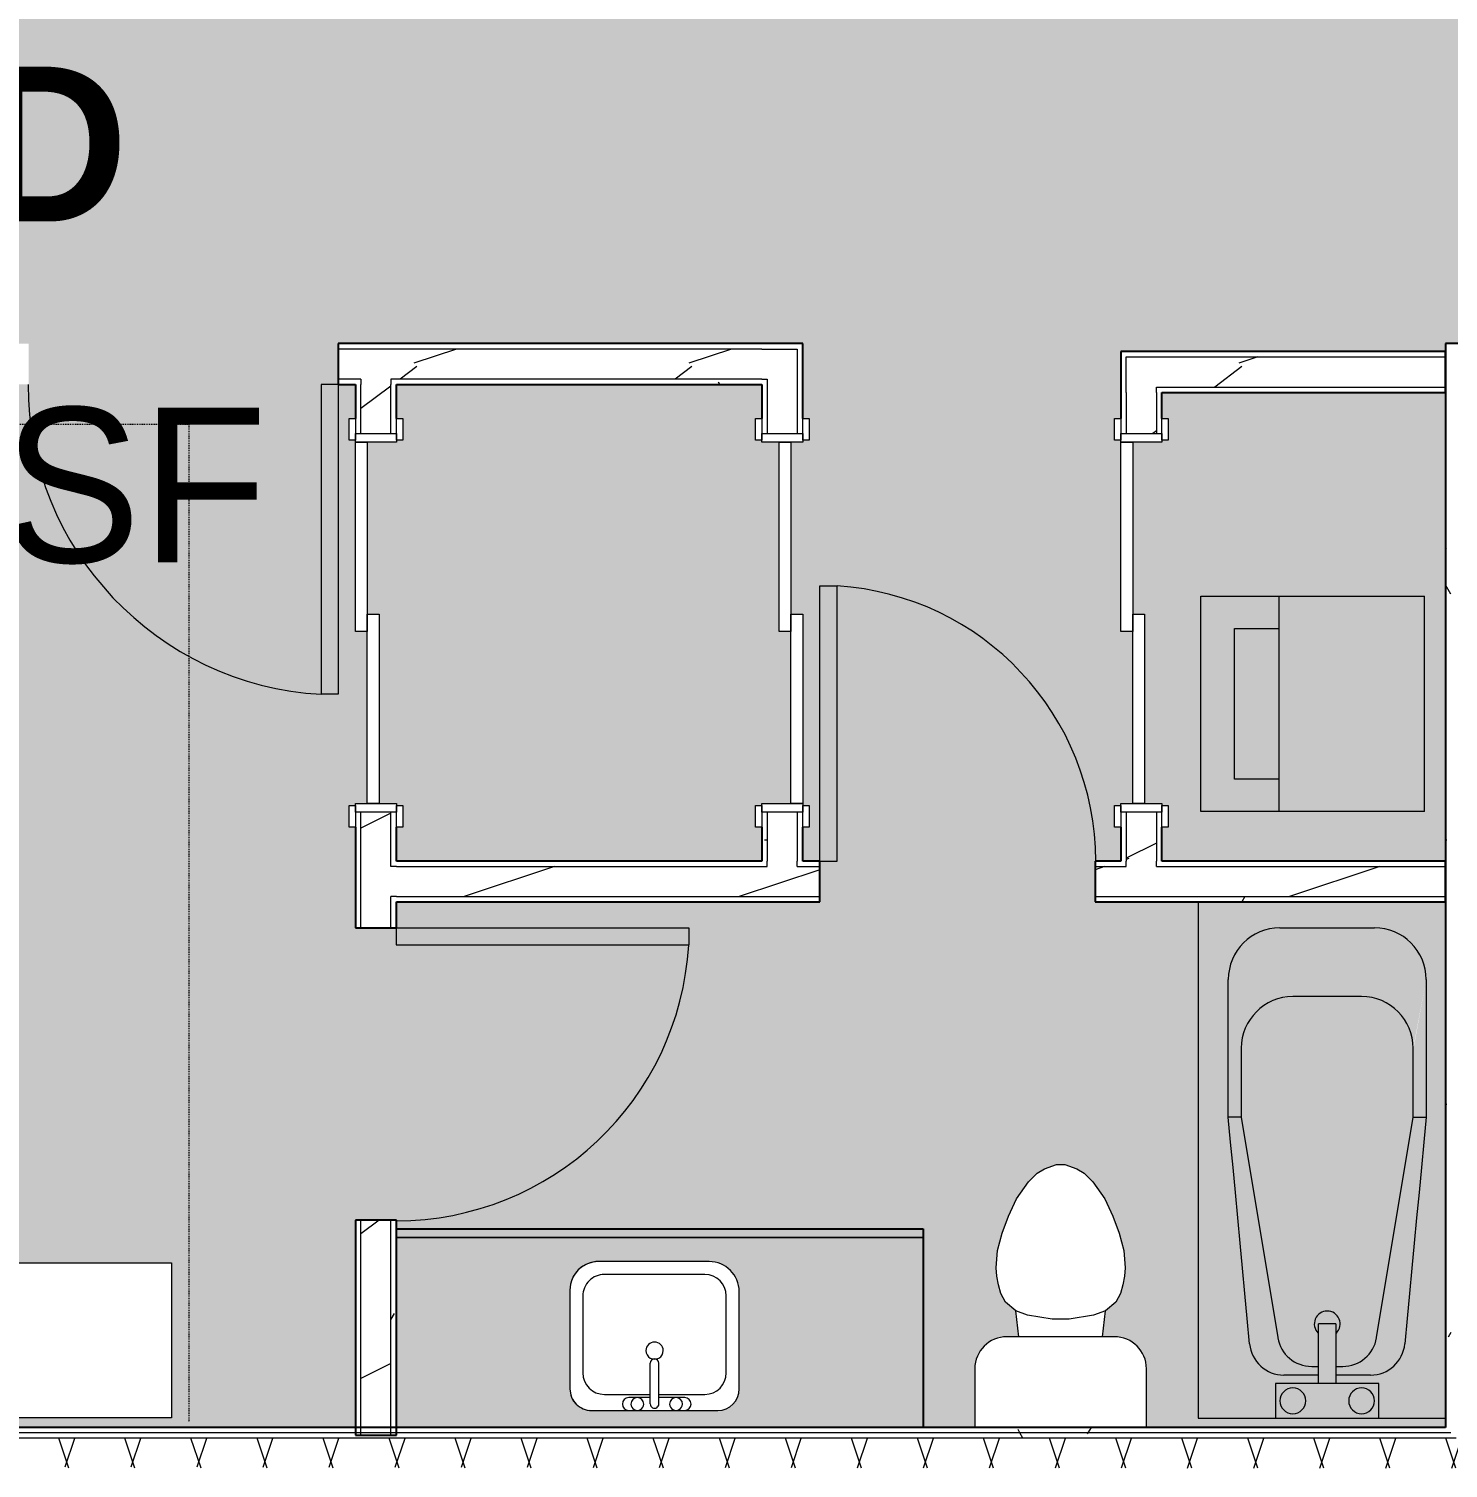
# Model space of a CAD drawing. Header units: inches. Extents: x -4414 to -113, y 9396 to 12816.
# Drawn here: x -3710.5 to -3545.4, y 10970.8 to 11138.2 of the extents above; entities that cross this region are included whole.
import ezdxf

# ---------------------------------------------------------------- set-up
doc = ezdxf.new("R2010")
doc.units = ezdxf.units.IN
doc.header["$MEASUREMENT"] = 0
doc.linetypes.add('Dash 1_16_', pattern=[0.125, 0.0625, -0.0625])
for name, color, linetype, lineweight in [('0-1', 7, 'Continuous', 5), ('0-2', 7, 'Continuous', 9), ('A-AREA-IDEN', 2, 'Continuous', 9), ('A-AREA-PATT-4', 41, 'Continuous', 9), ('A-DOOR-1', 7, 'Continuous', 9), ('A-DOOR-2', 90, 'Continuous', 13), ('A-DOOR-FRAM-1', 90, 'Continuous', 13), ('A-WALL', 113, 'Continuous', 9), ('A-WALL-3', 250, 'Continuous', 25), ('A-WALL-4', 7, 'Continuous', 9), ('A-WALL-PATT-1', 8, 'Continuous', 9), ('A-WALL-PATT-2', 7, 'Continuous', 9), ('A-WALL-PATT-3', 111, 'Continuous', 9), ('I-FURN-1', 7, 'Continuous', 9), ('I-FURN-HDLN-1', 9, 'Dash 1_16_', 9), ('I-WALL-1', 2, 'Continuous', 25), ('P-SANR-FIXT-1', 7, 'Continuous', 9), ('P-SANR-FIXT-2', 8, 'Continuous', 9), ('P-SANR-FIXT-3', 9, 'Continuous', 9), ('Q-CASE-1', 9, 'Continuous', 9), ('Q-CASE-2', 250, 'Continuous', 25), ('Q-CASE-3', 7, 'Continuous', 9)]:
    doc.layers.add(name, color=color, linetype=linetype, lineweight=lineweight)
doc.styles.add('Century Gothic', font='ufonts.com_century-gothic.ttf', dxfattribs={"height": 18})
doc.styles.add('Century Gothic_B', font='GOTHICB.TTF', dxfattribs={"height": 18})
pattern_1 = [(0, (0, 0), (61.44, 15.36), [2.534, -43.546, 2.534, -43.546, -245.76]), (0, (0, 0), (61.44, 15.36), [-92.16, 2.534, -89.626, 2.534, -43.546, -107.52]), (0, (0, 0), (61.44, 15.36), [-230.4, 2.534, -28.186, 2.534, -74.266]), (120, (23.04, 7.68), (-44.02215, 45.5286), [2.534, -43.546, 2.534, -43.546, -245.76]), (120, (23.04, 7.68), (-44.02215, 45.5286), [-92.16, 2.534, -89.626, 2.534, -43.546, -107.52]), (120, (23.04, 7.68), (-44.02215, 45.5286), [-230.4, 2.534, -28.186, 2.534, -74.266]), (240, (30.72, 38.4), (-17.41785, -60.8886), [2.534, -43.546, 2.534, -43.546, -245.76]), (240, (30.72, 38.4), (-17.41785, -60.8886), [-92.16, 2.534, -89.626, 2.534, -43.546, -107.52]), (240, (30.72, 38.4), (-17.41785, -60.8886), [-230.4, 2.534, -28.186, 2.534, -74.266])]
pattern_2 = [(216.87, (12.795, 31.987), (95.9612857, 63.9749714), [15.994, -143.942]), (206.565, (31.987, 22.391), (-31.986981, -31.986924), [35.763, -35.763]), (198.435, (31.987, 6.397), (-63.974746, -31.987128), [20.231, -80.922])]

# ---------------------------------------------------------------- blocks, each defined once
blk = doc.blocks.new('Single-Flush - 32_ x 84_-1372863-FLOOR PLAN - 2ND FLOOR')
at = {"layer": 'A-DOOR-1'}
blk.add_arc((16, -2.37), 32.07, 180, 266.4241, dxfattribs=at)
at = {"layer": 'A-DOOR-2'}
for p, q in [((14, -2.37), (14, -34.38)), ((16, -2.37), (14, -2.37)), ((16, -2.37), (16, -34.38)), ((16, -34.38), (14, -34.38))]:
    blk.add_line(p, q, dxfattribs=at)
blk = doc.blocks.new('Stacked Washer and Dryer - 26_x25_ - Private-1352637-FLOOR PLAN - 2ND FLOOR')
at = {"layer": 'P-SANR-FIXT-3'}
blk.add_hatch(color=256, dxfattribs=at).paths.add_polyline_path([(26, 12.5), (0, 12.5), (0, -12.5), (26, -12.5), (26, 9.09)], flags=0)
at = {"layer": 'P-SANR-FIXT-1'}
for p, q in [((0, 12.5), (26, 12.5)), ((0, 12.5), (0, -12.5)), ((16.91, 12.5), (16.91, -12.5)), ((26, 12.5), (26, -12.5)), ((16.91, 8.75), (22.09, 8.75)), ((22.09, 8.75), (22.09, -8.75)), ((22.09, -8.75), (16.91, -8.75)), ((26, -12.5), (0, -12.5))]:
    blk.add_line(p, q, dxfattribs=at)
blk = doc.blocks.new('Single-Flush - 36_ x 84_-1372824-FLOOR PLAN - 2ND FLOOR')
at = {"layer": 'A-DOOR-1'}
blk.add_arc((18, -2.37), 36.07, 180, 266.8211, dxfattribs=at)
at = {"layer": 'A-DOOR-2'}
for p, q in [((16, -2.37), (16, -38.39)), ((18, -2.37), (16, -2.37)), ((18, -2.37), (18, -38.39)), ((18, -38.39), (16, -38.39))]:
    blk.add_line(p, q, dxfattribs=at)
blk = doc.blocks.new('Single-Flush - 34_ x 84_-1372834-FLOOR PLAN - 2ND FLOOR')
at = {"layer": 'A-DOOR-1'}
blk.add_arc((17, -2.37), 34.07, 180, 266.6343, dxfattribs=at)
at = {"layer": 'A-DOOR-2'}
for p, q in [((15, -2.37), (15, -36.38)), ((17, -2.37), (15, -2.37)), ((17, -2.37), (17, -36.38)), ((17, -36.38), (15, -36.38))]:
    blk.add_line(p, q, dxfattribs=at)
blk = doc.blocks.new('FOLDING_SLIDING CLOSET - 42_ x 80_-1372875-FLOOR PLAN - 2ND FLOOR')
at = {"layer": 'A-DOOR-1'}
for p, q in [((-23.75, 3.25), (-21.25, 3.25)), ((-23.75, 2.5), (-23.75, 3.25)), ((-21.25, 2.5), (-23.75, 2.5)), ((-21.25, 3.25), (-21.25, 2.5)), ((21.25, 3.25), (23.75, 3.25)), ((21.25, 2.5), (21.25, 3.25)), ((23.75, 2.5), (21.25, 2.5)), ((23.75, 3.25), (23.75, 2.5)), ((-23.75, -2.25), (-21.25, -2.25)), ((-23.75, -3), (-23.75, -2.25)), ((-21.25, -3), (-23.75, -3)), ((-21.25, -2.25), (-21.25, -3)), ((21.25, -2.25), (23.75, -2.25)), ((21.25, -3), (21.25, -2.25)), ((23.75, -3), (21.25, -3)), ((23.75, -2.25), (23.75, -3))]:
    blk.add_line(p, q, dxfattribs=at)
at = {"layer": 'A-DOOR-2'}
for p, q in [((-1, 0.5), (21, 0.5)), ((-1, -0.88), (-1, 0.5)), ((21, 0.5), (21, -0.88)), ((-21, -0.88), (1, -0.88)), ((-21, -2.25), (-21, -0.88)), ((21, -0.88), (-1, -0.88)), ((1, -0.88), (1, -2.25)), ((1, -2.25), (-21, -2.25))]:
    blk.add_line(p, q, dxfattribs=at)
at = {"layer": 'A-DOOR-FRAM-1'}
for p, q in [((-22, 2.5), (-21, 2.5)), ((-22, -2.25), (-22, 2.5)), ((-21, 2.5), (-21, -2.25)), ((21, 2.5), (22, 2.5)), ((21, -2.25), (21, 2.5)), ((22, 2.5), (22, -2.25)), ((-21, -2.25), (-22, -2.25)), ((22, -2.25), (21, -2.25))]:
    blk.add_line(p, q, dxfattribs=at)
blk = doc.blocks.new('M_Sink Vanity-Square - 500 x 440mm-1352614-FLOOR PLAN - 2ND FLOOR')
at = {"layer": 'P-SANR-FIXT-1'}
for p, q in [((7.96, 7.09), (-6.72, 7.09)), ((7.96, 7.09), (-6.72, 7.09)), ((3.62, 7.09), (-2.88, 7.09)), ((0.12, 5.22), (-5.22, 5.22)), ((-2.88, 5.59), (0.12, 5.59)), ((0.12, 6.33), (0.12, 1.59)), ((1.12, 6.33), (1.12, 1.59)), ((1.12, 5.59), (3.62, 5.59)), ((6.46, 5.22), (1.12, 5.22)), ((-9.22, 4.59), (-9.22, -6.73)), ((-9.22, 4.59), (-9.22, -6.73)), ((10.46, -6.91), (10.46, 4.59)), ((10.46, -6.91), (10.46, 4.59)), ((-7.72, 2.72), (-7.72, -6.23)), ((8.96, -6.23), (8.96, 2.72)), ((-5.22, -8.73), (6.46, -8.73)), ((-5.72, -10.23), (7.14, -10.23)), ((-5.72, -10.23), (7.14, -10.23))]:
    blk.add_line(p, q, dxfattribs=at)
for centre, radius, start, end in [((-6.72, 4.59), 2.5, 90, 180), ((-6.72, 4.59), 2.5, 90, 180), ((-2.88, 6.34), 0.75, 90, 270), ((-1.88, 6.34), 0.75, 360, 180), ((0.62, 6.33), 0.5, 360, 180), ((2.62, 6.34), 0.75, 360, 180), ((3.62, 6.34), 0.75, 270, 90), ((7.96, 4.59), 2.5, 0, 90), ((7.96, 4.59), 2.5, 360, 90), ((-5.22, 2.72), 2.5, 90, 180), ((-1.88, 6.34), 0.75, 180, 0), ((2.62, 6.34), 0.75, 180, 360), ((6.46, 2.72), 2.5, 0, 90), ((0.62, 0.13), 1, 360, 180), ((0.62, 0.13), 1, 180, 0), ((0.62, 1.59), 0.5, 180, 0), ((-5.22, -6.23), 2.5, 180, 270), ((6.46, -6.23), 2.5, 270, 0), ((-5.72, -6.73), 3.5, 180, 270), ((-5.72, -6.73), 3.5, 180, 270), ((7.14, -6.91), 3.32, 270, 360), ((7.14, -6.91), 3.32, 270, 0)]:
    blk.add_arc(centre, radius, start, end, dxfattribs=at)
blk = doc.blocks.new('Toilet-Domestic-3D - Toilet-Domestic-3D-V98-FLOOR PLAN - 2ND FLOOR')
at = {"layer": 'P-SANR-FIXT-1'}
for p, q in [((-1.87, 11.5), (-0.5, 12)), ((-0.5, 12), (0.5, 12)), ((0.5, 12), (1.87, 11.5)), ((-3.74, 10), (-2.74, 11)), ((-2.74, 11), (-1.87, 11.5)), ((1.87, 11.5), (2.74, 11)), ((2.74, 11), (3.74, 10)), ((-5.13, 8), (-3.74, 10)), ((3.74, 10), (5.13, 8)), ((-6.06, 6), (-5.13, 8)), ((5.13, 8), (6.06, 6)), ((-6.79, 4), (-6.06, 6)), ((6.06, 6), (6.79, 4)), ((-7.33, 1.99), (-6.79, 4)), ((6.79, 4), (7.33, 1.99)), ((-7.5, 0), (-7.33, 1.99)), ((7.33, 1.99), (7.5, 0)), ((-7.41, -1), (-7.5, 0)), ((-7.24, -2), (-7.41, -1)), ((7.41, -1), (7.24, -2)), ((7.5, 0), (7.41, -1)), ((-6.97, -3), (-7.24, -2)), ((-6.4, -4), (-6.97, -3)), ((6.97, -3), (6.4, -4)), ((7.24, -2), (6.97, -3)), ((-5.21, -5), (-6.4, -4)), ((-3.84, -5.5), (-5.21, -5)), ((-4.86, -8.02), (-5.21, -5)), ((5.21, -5), (3.84, -5.5)), ((4.86, -8.02), (5.21, -5)), ((6.4, -4), (5.21, -5)), ((-1, -6), (-3.84, -5.5)), ((1, -6), (-1, -6)), ((3.84, -5.5), (1, -6)), ((6.25, -8.02), (-6.25, -8.02)), ((-9.98, -11.75), (-9.98, -18.56)), ((9.98, -18.56), (9.98, -11.75))]:
    blk.add_line(p, q, dxfattribs=at)
for centre, start, end in [((-6.25, -11.75), 90, 180), ((6.25, -11.75), 0, 90)]:
    blk.add_arc(centre, 3.73, start, end, dxfattribs=at)
blk = doc.blocks.new('OD_CW_Base Cabinet - OD_CW_Base Cabinet-V99-FLOOR PLAN - 2ND FLOOR')
at = {"layer": 'Q-CASE-1'}
blk.add_hatch(color=256, dxfattribs=at).paths.add_polyline_path([(61.99, -1), (61.99, 0), (0.74, 0), (0.74, -1), (35.71, -1)], flags=0)
h = blk.add_hatch(color=256, dxfattribs=at)
h.paths.add_polyline_path([(50.67, -23.08), (61.99, -23.08), (61.99, -1), (0.74, -1), (0.74, -23.08), (40.61, -23.08)], flags=0)
h.paths.add_polyline_path([(37.11, -21.13), (22.78, -21.04), (22.18, -20.79), (21.66, -20.39), (21.26, -19.88), (21.01, -19.27), (20.93, -18.63), (20.93, -7.12), (21.04, -6.26), (21.37, -5.46), (21.9, -4.77), (22.59, -4.25), (23.43, -3.91), (24.25, -3.8), (37.11, -3.8), (38.11, -3.96), (38.86, -4.27), (39.59, -4.83), (40.14, -5.55), (40.49, -6.4), (40.61, -7.3), (40.53, -19.27), (40.28, -19.88), (39.88, -20.39), (39.36, -20.79), (38.76, -21.04), (38.11, -21.13)], flags=0)
at = {"layer": 'Q-CASE-2'}
for p, q in [((0.74, 0), (61.99, 0)), ((61.99, 0), (61.99, -23.08))]:
    blk.add_line(p, q, dxfattribs=at)
at = {"layer": 'Q-CASE-3'}
for p, q in [((0.74, 0), (61.99, 0)), ((61.99, -1), (0.74, -1)), ((0.74, -1), (61.99, -1)), ((61.99, 0), (61.99, -1)), ((61.99, -1), (61.99, -23.08))]:
    blk.add_line(p, q, dxfattribs=at)
blk = doc.blocks.new('Bath Tub - Maestro - 60_x30_-V100-FLOOR PLAN - 2ND FLOOR')
at = {"layer": 'P-SANR-FIXT-2'}
for points in [[(0, -26.5), (0, -28.76), (60, -28.76), (60, 0), (0, -0.01), (0, -9), (4, -9), (4, -14), (5, -14), (5.05, -9.3), (5.21, -8.67), (5.48, -8.06), (5.83, -7.51), (6.27, -7.03), (6.79, -6.62), (7.36, -6.31), (7.98, -6.09), (9.35, -5.91), (35, -3.5), (51, -3.5), (52.04, -3.59), (53.05, -3.86), (54, -4.3), (54.86, -4.9), (55.6, -5.64), (56.2, -6.5), (56.64, -7.45), (56.91, -8.46), (57, -9.5), (57, -20.5), (56.8, -22.05), (56.2, -23.5), (55.24, -24.74), (54, -25.7), (52.55, -26.3), (51, -26.5), (34.42, -26.45), (7.98, -23.91), (7.36, -23.69), (6.79, -23.38), (6.27, -22.97), (5.83, -22.49), (5.48, -21.94), (5.21, -21.33), (5.05, -20.7), (5, -19), (5, -16), (4, -16), (4, -21), (0, -21), (0, -25)], [(6, -16), (6, -16.8), (6.24, -18.17), (6.98, -19.41), (8.03, -20.28), (9.35, -20.74), (35, -25), (43, -25), (44.55, -24.8), (46, -24.2), (47.24, -23.24), (48.2, -22), (48.8, -20.5), (49, -19), (48.99, -10.92), (48.8, -9.45), (48.12, -7.9), (47.24, -6.76), (46, -5.8), (44.55, -5.2), (42.76, -5), (35, -5), (9.22, -9.3), (8.03, -9.72), (6.82, -10.83), (6.24, -11.83), (6, -13.2), (6, -14), (10.94, -14), (10.94, -16), (6.11, -16)], [(8.63, -5.97), (9.35, -9.26), (35, -5), (35, -3.5), (8.84, -5.95)], [(35, -4.09), (35, -5), (43, -5), (51, -3.5), (35, -3.5), (35, -3.77)], [(43, -5), (44.55, -5.2), (46.03, -5.83), (47.28, -6.81), (48.2, -8), (48.8, -9.5), (49.08, -10.99), (57, -9.5), (56.91, -8.46), (56.64, -7.45), (56.2, -6.5), (55.29, -5.34), (54.86, -4.9), (54, -4.3), (53.05, -3.86), (52.04, -3.59), (51, -3.5), (44.22, -4.77)], [(5, -9.96), (6, -13.2), (6.24, -11.83), (6.98, -10.59), (8.2, -9.66), (9.35, -9.26), (8.63, -5.97), (7.98, -6.09), (7.36, -6.31), (6.74, -6.66), (6.27, -7.03), (5.72, -7.68), (5.48, -8.06), (5.21, -8.67), (5.05, -9.3)], [(49, -14.58), (49, -19), (57, -20.5), (57, -9.5), (49, -11)], [(4, -16), (10.94, -16), (10.94, -14), (4, -14), (4, -14.58)], [(5, -20.04), (5.06, -20.74), (5.24, -21.4), (5.72, -22.32), (5.87, -22.53), (6.33, -23.02), (6.79, -23.38), (7.36, -23.69), (8, -23.92), (8.63, -24.03), (9.35, -20.74), (8.03, -20.28), (6.95, -19.38), (6.24, -18.17), (6, -16.8), (5.05, -19.87)], [(43, -25), (51, -26.5), (52.55, -26.3), (54, -25.7), (55.42, -24.51), (56.24, -23.4), (56.8, -22.05), (57, -20.5), (49, -19), (48.8, -20.55), (48.16, -22.05), (47.03, -23.4), (46, -24.2), (44.55, -24.8)], [(8.63, -24.03), (35, -26.5), (35, -25), (9.35, -20.74), (8.65, -23.91)], [(35, -25.91), (35, -26.5), (51, -26.5), (42.76, -25), (35, -25), (35, -25.46)]]:
    blk.add_hatch(color=256, dxfattribs=at).paths.add_polyline_path(points, flags=0)
h = blk.add_hatch(color=256, dxfattribs=at)
h.paths.add_polyline_path([(0, -14), (0, -21), (4, -21), (4, -9), (0, -9), (0, -12.5)], flags=0)
h.paths.add_polyline_path([(0.5, -19), (0.55, -18.61), (0.7, -18.25), (0.94, -17.94), (1.25, -17.7), (1.61, -17.55), (2, -17.5), (2.39, -17.55), (3.02, -17.91), (3.06, -17.94), (3.3, -18.25), (3.45, -18.61), (3.5, -19), (3.43, -19.44), (3.3, -19.75), (3.06, -20.06), (2.75, -20.3), (2.38, -20.45), (2, -20.5), (1.61, -20.45), (1.25, -20.3), (0.94, -20.06), (0.7, -19.75), (0.55, -19.39)], flags=0)
h.paths.add_polyline_path([(0.5, -11), (0.55, -10.61), (0.7, -10.25), (0.94, -9.94), (1.25, -9.7), (1.61, -9.55), (2, -9.5), (2.39, -9.55), (2.75, -9.7), (3.06, -9.94), (3.3, -10.25), (3.45, -10.61), (3.5, -11), (3.33, -11.67), (3.3, -11.75), (3.06, -12.06), (2.75, -12.3), (2.39, -12.45), (2, -12.5), (1.61, -12.45), (1.25, -12.3), (0.94, -12.06), (0.7, -11.75), (0.55, -11.39)], flags=0)
h = blk.add_hatch(color=256, dxfattribs=at)
h.paths.add_polyline_path([(0.5, -19), (0.55, -19.39), (0.7, -19.75), (0.94, -20.06), (1.25, -20.3), (1.61, -20.45), (2, -20.5), (2.39, -20.45), (2.75, -20.3), (3.06, -20.06), (3.43, -19.44), (3.45, -19.39), (3.5, -19), (3.45, -18.61), (3.3, -18.25), (3.02, -17.91), (2.75, -17.7), (2.39, -17.55), (2, -17.5), (1.61, -17.55), (1.25, -17.7), (0.94, -17.94), (0.7, -18.25), (0.55, -18.61)], flags=0)
h.paths.add_polyline_path([(0.5, -11), (0.55, -11.39), (0.7, -11.75), (0.94, -12.06), (1.25, -12.3), (1.61, -12.45), (2, -12.5), (2.39, -12.45), (2.75, -12.3), (3.06, -12.06), (3.33, -11.67), (3.45, -11.39), (3.5, -11), (3.45, -10.61), (3.3, -10.25), (3.06, -9.94), (2.75, -9.7), (2.39, -9.55), (2, -9.5), (1.61, -9.55), (1.25, -9.7), (0.94, -9.94), (0.7, -10.25), (0.55, -10.61)], flags=0)
h = blk.add_hatch(color=256, dxfattribs=at)
h.paths.add_polyline_path([(5, -10.39), (5.05, -14), (6, -14), (6, -13.2), (5, -9.96)], flags=0)
h.paths.add_polyline_path([(5, -20.04), (6, -16.8), (6, -16), (5, -16), (5, -19.61)], flags=0)
at = {"layer": 'P-SANR-FIXT-1'}
for p, q in [((60, 0), (0, 0)), ((0, 0), (0, -9)), ((35, -5), (9.35, -9.26)), ((35, -3.5), (51, -3.5)), ((35, -5), (35, -3.5)), ((43, -5), (35, -5)), ((4, -9), (0, -9)), ((0, -9), (0, -21)), ((4, -14), (4, -9)), ((5, -14), (5, -9.96)), ((57, -9.5), (57, -20.5)), ((49, -19), (49, -11)), ((6, -13.2), (6, -14)), ((4, -16), (4, -14)), ((4, -14), (10.94, -14)), ((10.94, -16), (10.94, -14)), ((4, -21), (4, -16)), ((10.94, -16), (4, -16)), ((5, -20.04), (5, -16)), ((6, -16), (6, -16.8)), ((0, -21), (0, -28.77)), ((0, -21), (4, -21)), ((9.35, -20.74), (35, -25)), ((35, -25), (35, -26.5)), ((35, -25), (43, -25)), ((51, -26.5), (35, -26.5))]:
    blk.add_line(p, q, dxfattribs=at)
at = {"layer": 'P-SANR-FIXT-1', "flags": 128}
for points in [[(8.63, -5.97), (11.56, -5.7), (14.49, -5.42), (17.42, -5.15), (20.35, -4.87), (23.28, -4.6), (26.21, -4.32), (29.14, -4.05), (32.07, -3.77), (35, -3.5)], [(35, -26.5), (32.07, -26.23), (29.14, -25.95), (26.21, -25.68), (23.28, -25.4), (20.35, -25.13), (17.42, -24.85), (14.49, -24.58), (11.56, -24.3), (8.63, -24.03)]]:
    blk.add_lwpolyline(points, dxfattribs=at)
at = {"layer": 'P-SANR-FIXT-1'}
for centre, radius, start, end in [((43, -11), 6, 360, 90), ((51, -9.5), 6, 0, 90), ((9, -9.96), 4, 95.3558, 180), ((2, -11), 1.5, 0, 180), ((10, -13.2), 4, 99.4223, 180), ((2, -11), 1.5, 180, 360), ((10.94, -15), 1.5, 0, 135), ((10.94, -15), 1.5, 225, 360), ((2, -19), 1.5, 0, 180), ((10, -16.8), 4, 180, 260.5777), ((2, -19), 1.5, 180, 360), ((9, -20.04), 4, 180, 264.6442), ((43, -19), 6, 270, 0), ((51, -20.5), 6, 270, 0)]:
    blk.add_arc(centre, radius, start, end, dxfattribs=at)
blk = doc.blocks.new('Bed-Standard - King 78_ x 80_-V101-FLOOR PLAN - 2ND FLOOR')
at = {"layer": 'I-FURN-1'}
for p, q in [((-28.31, 41.8), (49.69, 41.8)), ((-28.31, -38.2), (-28.31, 41.8)), ((49.69, 41.8), (49.69, -38.2)), ((49.69, -24.2), (-28.31, -17.63)), ((-25.31, -24.2), (46.69, -24.2)), ((-25.31, -36.2), (-25.31, -24.2)), ((46.69, -36.2), (46.69, -24.2)), ((-25.31, -36.2), (46.69, -36.2)), ((49.69, -38.2), (-28.31, -38.2))]:
    blk.add_line(p, q, dxfattribs=at)
at = {"layer": 'I-FURN-HDLN-1'}
for p, q in [((-64.31, 77.8), (73.69, 77.8)), ((-64.31, -38.2), (-64.31, 77.8)), ((73.69, 77.8), (73.69, -38.2))]:
    blk.add_line(p, q, dxfattribs=at)
blk = doc.blocks.new('Table-Night Stand - 18_ x 18_ x 24_-1372838-FLOOR PLAN - 2ND FLOOR')
at = {"layer": 'I-FURN-1'}
for p, q in [((0.15, 0), (18.15, 0)), ((0.15, -18), (0.15, 0)), ((18.15, 0), (18.15, -18)), ((18.15, -18), (0.15, -18))]:
    blk.add_line(p, q, dxfattribs=at)
blk = doc.blocks.new('1750 Ox - Unit Layouts_rvt-1-FLOOR PLAN - 2ND FLOOR')
at = {"layer": 'A-WALL-PATT-1'}
h = blk.add_hatch(dxfattribs=at)
h.set_pattern_fill('FP_1', color=256, style=0, pattern_type=2)
h.set_pattern_definition(pattern_2)
h.paths.add_polyline_path([(-3624.6, 11097.46), (-3624.6, 11100.96), (-3674.48, 11100.96), (-3674.48, 11097.46), (-3625.22, 11097.46)], flags=0)
h.paths.add_polyline_path([(-3834.7, 11097.46), (-3710.48, 11097.46), (-3710.48, 11100.96), (-3857.85, 11100.96), (-3857.85, 11097.46), (-3836.77, 11097.46)], flags=0)
h = blk.add_hatch(dxfattribs=at)
h.set_pattern_fill('FP_1', color=256, style=0, pattern_type=2)
h.set_pattern_definition(pattern_2)
h.paths.add_polyline_path([(-3545.72, 11096.54), (-3545.72, 11100.04), (-3582.85, 11100.04), (-3582.85, 11096.54), (-3579.35, 11096.54)], flags=0)
h = blk.add_hatch(dxfattribs=at)
h.set_pattern_fill('FP_1', color=256, style=0, pattern_type=2)
h.set_pattern_definition(pattern_2)
h.paths.add_polyline_path([(-3671.86, 10975.59), (-3668.36, 10975.59), (-3668.36, 10999.67), (-3671.86, 10999.67), (-3671.86, 10976.38)], flags=0)
h.paths.add_polyline_path([(-3668.36, 11033.67), (-3668.36, 11047.13), (-3671.86, 11047.13), (-3671.86, 11033.67)], flags=0)
h.paths.add_polyline_path([(-3671.11, 11091.13), (-3668.36, 11091.13), (-3668.36, 11097.46), (-3671.86, 11097.46), (-3671.86, 11091.13)], flags=0)
h = blk.add_hatch(dxfattribs=at)
h.set_pattern_fill('FP_1', color=256, style=0, pattern_type=2)
h.set_pattern_definition(pattern_2)
h.paths.add_polyline_path([(-3579.35, 11040.79), (-3579.35, 11047.13), (-3582.85, 11047.13), (-3582.85, 11040.79)], flags=0)
h.paths.add_polyline_path([(-3582.85, 11091.13), (-3579.35, 11091.13), (-3579.35, 11096.54), (-3582.85, 11096.54), (-3582.85, 11095.92)], flags=0)
h = blk.add_hatch(dxfattribs=at)
h.set_pattern_fill('FP_1', color=256, style=0, pattern_type=2)
h.set_pattern_definition(pattern_2)
h.paths.add_polyline_path([(-3555.01, 11037.29), (-3545.72, 11037.29), (-3545.72, 11040.79), (-3586.47, 11040.79), (-3586.47, 11037.29), (-3559.9, 11037.29)], flags=0)
h.paths.add_polyline_path([(-3667.73, 11037.29), (-3618.47, 11037.29), (-3618.47, 11040.79), (-3668.36, 11040.79), (-3668.36, 11037.29)], flags=0)
at = {"layer": 'A-WALL-PATT-2'}
h = blk.add_hatch(dxfattribs=at)
h.set_pattern_fill('FP_2', color=256, style=0, pattern_type=2)
h.set_pattern_definition(pattern_1)
h.paths.add_polyline_path([(-3621.1, 11100.96), (-3621.14, 11101.59), (-3674.48, 11101.59), (-3674.48, 11100.96), (-3624.6, 11100.96)], flags=0)
h.paths.add_polyline_path([(-3816.39, 11100.96), (-3710.48, 11100.96), (-3710.48, 11101.59), (-3857.85, 11101.59), (-3857.85, 11100.96), (-3831.2, 11100.96)], flags=0)
h = blk.add_hatch(dxfattribs=at)
h.set_pattern_fill('FP_2', color=256, style=0, pattern_type=2)
h.set_pattern_definition(pattern_1)
h.paths.add_polyline_path([(-3671.86, 11096.84), (-3671.86, 11097.46), (-3674.48, 11097.46), (-3674.48, 11096.84), (-3672.48, 11096.84)], flags=0)
h.paths.add_polyline_path([(-3625.22, 11096.84), (-3625.22, 11097.46), (-3668.36, 11097.46), (-3668.36, 11096.84), (-3661.91, 11096.84)], flags=0)
h.paths.add_polyline_path([(-3778.48, 11096.84), (-3710.48, 11096.84), (-3710.48, 11097.46), (-3831.2, 11097.46), (-3831.2, 11096.84), (-3816.39, 11096.84)], flags=0)
h.paths.add_polyline_path([(-3835.32, 11096.84), (-3834.7, 11096.84), (-3834.7, 11097.46), (-3857.85, 11097.46), (-3857.85, 11096.84), (-3836.77, 11096.84)], flags=0)
h = blk.add_hatch(dxfattribs=at)
h.set_pattern_fill('FP_2', color=256, style=0, pattern_type=2)
h.set_pattern_definition(pattern_1)
h.paths.add_polyline_path([(-3624.6, 11041.42), (-3624.6, 11047.13), (-3625.22, 11047.13), (-3625.22, 11041.42)], flags=0)
h.paths.add_polyline_path([(-3624.6, 11091.13), (-3624.6, 11097.46), (-3625.22, 11097.46), (-3625.22, 11091.13)], flags=0)
h = blk.add_hatch(dxfattribs=at)
h.set_pattern_fill('FP_2', color=256, style=0, pattern_type=2)
h.set_pattern_definition(pattern_1)
h.paths.add_polyline_path([(-3667.76, 10975.59), (-3667.73, 10975.59), (-3667.73, 10999.67), (-3668.36, 10999.67), (-3668.36, 10975.59)], flags=0)
h.paths.add_polyline_path([(-3668.36, 11033.67), (-3667.73, 11033.67), (-3667.73, 11037.29), (-3668.36, 11037.29), (-3668.36, 11036.67)], flags=0)
h.paths.add_polyline_path([(-3668.36, 11040.79), (-3667.73, 11040.79), (-3667.73, 11047.13), (-3668.36, 11047.13), (-3668.36, 11041.42)], flags=0)
h.paths.add_polyline_path([(-3667.73, 11091.13), (-3667.73, 11096.84), (-3668.36, 11096.84), (-3668.36, 11091.13)], flags=0)
h = blk.add_hatch(dxfattribs=at)
h.set_pattern_fill('FP_2', color=256, style=0, pattern_type=2)
h.set_pattern_definition(pattern_1)
h.paths.add_polyline_path([(-3579.35, 11041.42), (-3578.72, 11041.42), (-3578.72, 11047.13), (-3579.35, 11047.13), (-3579.35, 11045.38)], flags=0)
h.paths.add_polyline_path([(-3579.35, 11091.13), (-3578.72, 11091.13), (-3578.72, 11095.92), (-3579.35, 11095.92), (-3579.35, 11092.88)], flags=0)
h = blk.add_hatch(dxfattribs=at)
h.set_pattern_fill('FP_2', color=256, style=0, pattern_type=2)
h.set_pattern_definition(pattern_1)
h.paths.add_polyline_path([(-3547.98, 11036.67), (-3545.72, 11036.67), (-3545.72, 11037.29), (-3586.47, 11037.29), (-3586.47, 11036.67), (-3548.19, 11036.67)], flags=0)
h.paths.add_polyline_path([(-3624.6, 11036.67), (-3618.47, 11036.67), (-3618.47, 11037.29), (-3667.73, 11037.29), (-3667.73, 11036.67), (-3661.91, 11036.67)], flags=0)
at = {"layer": 'A-WALL-3'}
for p, q in [((-3625.22, 11101.59), (-3674.48, 11101.59)), ((-3674.48, 11101.59), (-3674.48, 11096.84)), ((-3621.1, 11101.59), (-3625.22, 11101.59)), ((-3620.47, 11101.59), (-3621.1, 11101.59)), ((-3620.47, 11092.88), (-3620.47, 11101.59)), ((-3545.72, 11100.67), (-3583.47, 11100.67)), ((-3583.47, 11100.67), (-3583.47, 11100.04)), ((-3545.72, 11095.92), (-3545.72, 11100.67)), ((-3583.47, 11100.04), (-3583.47, 11095.92)), ((-3674.48, 11096.84), (-3672.48, 11096.84)), ((-3672.48, 11096.84), (-3672.48, 11092.88)), ((-3667.73, 11096.84), (-3625.22, 11096.84)), ((-3667.73, 11092.88), (-3667.73, 11096.84)), ((-3625.22, 11096.84), (-3625.22, 11092.88)), ((-3583.47, 11095.92), (-3583.47, 11092.88)), ((-3578.72, 11095.92), (-3545.72, 11095.92)), ((-3578.72, 11092.88), (-3578.72, 11095.92)), ((-3672.48, 11045.38), (-3672.48, 11033.67)), ((-3667.73, 11041.42), (-3667.73, 11045.38)), ((-3625.22, 11045.38), (-3625.22, 11041.42)), ((-3620.47, 11041.42), (-3620.47, 11045.38)), ((-3583.47, 11045.38), (-3583.47, 11041.42)), ((-3578.72, 11041.42), (-3578.72, 11045.38)), ((-3625.22, 11041.42), (-3667.73, 11041.42)), ((-3618.47, 11041.42), (-3620.47, 11041.42)), ((-3618.47, 11036.67), (-3618.47, 11041.42)), ((-3583.47, 11041.42), (-3586.47, 11041.42)), ((-3586.47, 11041.42), (-3586.47, 11036.67)), ((-3545.72, 11041.42), (-3578.72, 11041.42)), ((-3545.72, 11036.67), (-3545.72, 11041.42)), ((-3667.73, 11036.67), (-3618.47, 11036.67)), ((-3667.73, 11033.67), (-3667.73, 11036.67)), ((-3586.47, 11036.67), (-3545.72, 11036.67)), ((-3672.48, 11033.67), (-3667.73, 11033.67)), ((-3672.48, 10999.67), (-3672.48, 10974.67)), ((-3667.73, 10999.67), (-3672.48, 10999.67)), ((-3667.73, 10974.67), (-3667.73, 10999.67)), ((-3672.48, 10974.67), (-3667.73, 10974.67))]:
    blk.add_line(p, q, dxfattribs=at)
at = {"layer": 'A-WALL-4'}
for p, q in [((-3625.22, 11100.96), (-3674.48, 11100.96)), ((-3625.22, 11100.96), (-3624.6, 11100.96)), ((-3624.6, 11100.96), (-3621.1, 11100.96)), ((-3621.1, 11100.96), (-3621.1, 11091.13)), ((-3582.85, 11100.04), (-3545.72, 11100.04)), ((-3582.85, 11096.54), (-3582.85, 11100.04)), ((-3671.86, 11097.46), (-3674.48, 11097.46)), ((-3671.86, 11097.46), (-3671.86, 11096.84)), ((-3625.22, 11097.46), (-3668.36, 11097.46)), ((-3668.36, 11097.46), (-3668.36, 11096.84)), ((-3625.22, 11097.46), (-3624.6, 11097.46)), ((-3624.6, 11097.46), (-3624.6, 11091.13)), ((-3671.86, 11091.13), (-3671.86, 11096.84)), ((-3668.36, 11091.13), (-3668.36, 11096.84)), ((-3582.85, 11095.92), (-3582.85, 11096.54)), ((-3582.85, 11095.92), (-3582.85, 11091.13)), ((-3579.35, 11096.54), (-3545.72, 11096.54)), ((-3579.35, 11095.92), (-3579.35, 11096.54)), ((-3579.35, 11095.92), (-3579.35, 11091.13)), ((-3671.86, 11033.67), (-3671.86, 11047.13)), ((-3668.36, 11040.79), (-3668.36, 11047.13)), ((-3624.6, 11047.13), (-3624.6, 11041.42)), ((-3621.1, 11047.13), (-3621.1, 11041.42)), ((-3582.85, 11047.13), (-3582.85, 11041.42)), ((-3579.35, 11047.13), (-3579.35, 11041.42)), ((-3667.73, 11040.79), (-3668.36, 11040.79)), ((-3667.73, 11040.79), (-3624.6, 11040.79)), ((-3624.6, 11040.79), (-3624.6, 11041.42)), ((-3621.1, 11040.79), (-3621.1, 11041.42)), ((-3621.1, 11040.79), (-3618.47, 11040.79)), ((-3586.47, 11040.79), (-3582.85, 11040.79)), ((-3582.85, 11040.79), (-3582.85, 11041.42)), ((-3579.35, 11040.79), (-3579.35, 11041.42)), ((-3579.35, 11040.79), (-3545.72, 11040.79)), ((-3667.73, 11037.29), (-3668.36, 11037.29)), ((-3668.36, 11033.67), (-3668.36, 11037.29)), ((-3667.73, 11037.29), (-3618.47, 11037.29)), ((-3586.47, 11037.29), (-3545.72, 11037.29)), ((-3671.86, 10974.67), (-3671.86, 10999.67)), ((-3668.36, 10974.67), (-3668.36, 10999.67))]:
    blk.add_line(p, q, dxfattribs=at)
at = {"layer": '0-2'}
for name, p in [('Single-Flush - 36_ x 84_-1372824-FLOOR PLAN - 2ND FLOOR', (-3692.48, 11099.21)), ('Bed-Standard - King 78_ x 80_-V101-FLOOR PLAN - 2ND FLOOR', (-3765.57, 11014.42)), ('Toilet-Domestic-3D - Toilet-Domestic-3D-V98-FLOOR PLAN - 2ND FLOOR', (-3590.48, 10994.15)), ('OD_CW_Base Cabinet - OD_CW_Base Cabinet-V99-FLOOR PLAN - 2ND FLOOR', (-3668.47, 10998.67)), ('Table-Night Stand - 18_ x 18_ x 24_-1372838-FLOOR PLAN - 2ND FLOOR', (-3712.03, 10994.71))]:
    blk.add_blockref(name, p, dxfattribs=at)
for name, p, rotation in [('FOLDING_SLIDING CLOSET - 42_ x 80_-1372875-FLOOR PLAN - 2ND FLOOR', (-3670.23, 11069.13), 269.9999999999982), ('FOLDING_SLIDING CLOSET - 42_ x 80_-1372875-FLOOR PLAN - 2ND FLOOR', (-3622.72, 11069.13), 90.00000000000058), ('FOLDING_SLIDING CLOSET - 42_ x 80_-1372875-FLOOR PLAN - 2ND FLOOR', (-3581.22, 11069.13), 270.0000000000006), ('Single-Flush - 32_ x 84_-1372863-FLOOR PLAN - 2ND FLOOR', (-3602.47, 11039.04), 180), ('Stacked Washer and Dryer - 26_x25_ - Private-1352637-FLOOR PLAN - 2ND FLOOR', (-3548.16, 11059.71), 180), ('Bath Tub - Maestro - 60_x30_-V100-FLOOR PLAN - 2ND FLOOR', (-3574.48, 10976.67), 89.99999999999277), ('Single-Flush - 34_ x 84_-1372834-FLOOR PLAN - 2ND FLOOR', (-3670.11, 11016.67), 89.99999999999818), ('M_Sink Vanity-Square - 500 x 440mm-1352614-FLOOR PLAN - 2ND FLOOR', (-3637.08, 10984.64), 180)]:
    blk.add_blockref(name, p, dxfattribs=dict(at, rotation=rotation))

msp = doc.modelspace()

# ---------------------------------------------------------------- hatches: boundary and pattern name
at = {"layer": 'A-AREA-PATT-4'}
h = msp.add_hatch(color=256, dxfattribs=at)
h.paths.add_polyline_path([(-3484.723737, 11104.589396), (-3520.723737, 11104.589396), (-3520.723737, 11106.339396), (-3484.723737, 11106.339396), (-3484.723737, 11105.546546)], flags=0)
h.paths.add_polyline_path([(-3854.677606, 10975.589396), (-3672.484004, 10975.589396), (-3672.484004, 10999.669528), (-3667.734004, 10999.669528), (-3667.734004, 10998.669528), (-3606.484004, 10998.669528), (-3606.484004, 10975.589396), (-3600.460226, 10975.589396), (-3600.460226, 10982.395749), (-3600.333258, 10983.360166), (-3599.961007, 10984.25886), (-3599.368841, 10985.030586), (-3598.597115, 10985.622752), (-3597.698421, 10985.995003), (-3596.105784, 10986.121971), (-3595.345667, 10986.121971), (-3595.693384, 10989.145749), (-3596.885137, 10990.145749), (-3597.451901, 10991.145749), (-3597.809693, 10992.65527), (-3597.984004, 10994.145749), (-3597.809693, 10996.138139), (-3597.271755, 10998.145749), (-3596.543814, 11000.145749), (-3595.611199, 11002.145749), (-3594.223768, 11004.145749), (-3593.223768, 11005.145749), (-3592.357743, 11005.645749), (-3590.984004, 11006.145749), (-3589.984004, 11006.145749), (-3588.610265, 11005.645749), (-3587.74424, 11005.145749), (-3586.74424, 11004.145749), (-3585.356809, 11002.145749), (-3584.424194, 11000.145749), (-3583.631657, 10997.904671), (-3583.158316, 10996.138139), (-3582.984004, 10994.145749), (-3583.158316, 10992.65527), (-3583.248158, 10992.145749), (-3583.516107, 10991.145749), (-3584.082871, 10990.145749), (-3585.274624, 10989.145749), (-3585.622341, 10986.121971), (-3584.234004, 10986.121971), (-3583.269587, 10985.995003), (-3582.370893, 10985.622752), (-3581.599168, 10985.030586), (-3581.007002, 10984.25886), (-3580.63475, 10983.360166), (-3580.507783, 10982.395749), (-3580.507783, 10975.589396), (-3545.723737, 10975.589396), (-3545.723737, 10976.669528), (-3574.484004, 10976.669528), (-3574.484004, 11036.669528), (-3586.473737, 11036.669528), (-3586.473737, 11041.419528), (-3583.473737, 11041.419528), (-3583.473737, 11045.379462), (-3584.223737, 11045.379462), (-3584.223737, 11047.879462), (-3583.473737, 11047.879462), (-3583.473737, 11048.129462), (-3582.098737, 11048.129462), (-3582.098737, 11068.129462), (-3583.473737, 11068.129462), (-3583.473737, 11090.379462), (-3584.223737, 11090.379462), (-3584.223737, 11092.879462), (-3583.473737, 11092.879462), (-3583.473737, 11100.669528), (-3545.723737, 11100.669528), (-3545.723737, 11101.589396), (-3485.723737, 11101.589396), (-3485.723737, 11102.589396), (-3484.723737, 11102.589396), (-3484.723737, 11104.589396), (-3482.786237, 11104.589396), (-3482.786237, 11140.589396), (-3484.723737, 11140.589396), (-3484.723737, 11142.589396), (-3485.723737, 11142.589396), (-3485.723737, 11198.474664), (-3486.484004, 11198.474664), (-3486.484004, 11162.724664), (-3516.484004, 11162.724664), (-3516.484004, 11198.474664), (-3508.484004, 11198.474664), (-3508.484004, 11234.724664), (-3523.014175, 11234.724664), (-3523.014175, 11234.349664), (-3547.014175, 11234.349664), (-3547.014175, 11234.724664), (-3578.109004, 11234.724664), (-3578.109004, 11176.724664), (-3576.627605, 11176.671414), (-3576.484004, 11176.527813), (-3576.462923, 11175.631732), (-3576.234004, 11175.631732), (-3576.234004, 11173.008557), (-3575.984004, 11173.008557), (-3575.984004, 11172.418006), (-3576.234004, 11172.418006), (-3576.234004, 11171.827455), (-3575.984004, 11171.827455), (-3575.984004, 11171.236904), (-3576.234004, 11171.236904), (-3576.234004, 11170.646352), (-3575.984004, 11170.646352), (-3575.984004, 11170.055801), (-3576.234004, 11170.055801), (-3576.234004, 11169.46525), (-3575.984004, 11169.46525), (-3575.984004, 11168.874699), (-3576.234004, 11168.874699), (-3576.234004, 11159.385344), (-3575.984004, 11159.367484), (-3575.984004, 11157.68057), (-3576.234004, 11157.68057), (-3576.234004, 11153.817609), (-3576.484004, 11153.817609), (-3576.484004, 11152.921514), (-3576.680854, 11152.724664), (-3578.109004, 11152.724664), (-3578.109004, 11145.173211), (-3614.109004, 11145.173211), (-3614.109004, 11162.07098), (-3625.016074, 11162.07098), (-3625.016074, 11178.57098), (-3614.109004, 11178.57098), (-3614.109004, 11186.07098), (-3625.016074, 11186.07098), (-3625.016074, 11202.57098), (-3614.109004, 11202.57098), (-3614.109004, 11210.07098), (-3625.016074, 11210.07098), (-3625.016074, 11226.57098), (-3614.109004, 11226.57098), (-3614.109004, 11257.589396), (-3734.878529, 11257.589396), (-3734.878529, 11241.589396), (-3752.878529, 11241.589396), (-3752.878529, 11245.589396), (-3788.878529, 11245.589396), (-3788.878529, 11241.589396), (-3806.878529, 11241.589396), (-3806.878529, 11257.589396), (-3857.848737, 11257.589396), (-3857.848737, 11101.589396), (-3710.484004, 11101.589396), (-3710.484004, 11096.839396), (-3830.573737, 11096.839396), (-3830.573737, 11084.589396), (-3835.323737, 11084.589396), (-3835.323737, 11096.839396), (-3857.848737, 11096.839396), (-3857.848737, 11083.589396), (-3837.473737, 11083.589396), (-3837.473737, 11082.479561), (-3836.973737, 11082.401896), (-3836.973737, 11081.949231), (-3837.473737, 11081.949231), (-3837.473737, 11065.404101), (-3836.973737, 11065.339396), (-3836.973737, 11065.274691), (-3837.473737, 11065.274691), (-3837.473737, 11055.589396), (-3857.848737, 11055.589396), (-3857.848737, 11053.951896), (-3835.323737, 11053.951896), (-3835.323737, 11054.589396), (-3830.573737, 11054.589396), (-3830.573737, 11049.201896), (-3857.848737, 11049.201896), (-3857.848737, 10975.589396)], flags=0)
h.paths.add_polyline_path([(-3720.194845, 10976.214396), (-3793.886237, 10976.214396), (-3793.886237, 11056.214396), (-3715.886237, 11056.214396), (-3715.886237, 10976.214396)], flags=0)
h.paths.add_polyline_path([(-3795.818075, 10976.714396), (-3813.818075, 10976.714396), (-3813.818075, 10994.714396), (-3795.818075, 10994.714396)], flags=0)
h.paths.add_polyline_path([(-3711.886237, 10976.714396), (-3711.886237, 10994.714396), (-3693.886237, 10994.714396), (-3693.886237, 10976.714396)], flags=0)
h.paths.add_polyline_path([(-3667.734004, 11033.669528), (-3672.484004, 11033.669528), (-3672.484004, 11045.379462), (-3673.234004, 11045.379462), (-3673.234004, 11047.879462), (-3672.484004, 11047.879462), (-3672.484004, 11048.129462), (-3671.109004, 11048.129462), (-3671.109004, 11068.129462), (-3672.484004, 11068.129462), (-3672.566098, 11090.379462), (-3673.234004, 11090.379462), (-3673.234004, 11092.879462), (-3672.484004, 11092.879462), (-3672.484004, 11096.839396), (-3674.484004, 11096.839396), (-3674.484004, 11101.589396), (-3620.473737, 11101.589396), (-3620.473737, 11092.879462), (-3619.723737, 11092.879462), (-3619.723737, 11090.379462), (-3620.473737, 11090.379462), (-3620.473737, 11090.129462), (-3621.848737, 11090.129462), (-3621.848737, 11070.129462), (-3620.473737, 11070.129462), (-3620.473737, 11047.879462), (-3619.723737, 11047.879462), (-3619.723737, 11045.379462), (-3620.473737, 11045.379462), (-3620.473737, 11041.419528), (-3618.473737, 11041.419528), (-3618.473737, 11036.669528), (-3667.734004, 11036.669528)], flags=0)
h.paths.add_polyline_path([(-3565.133432, 11041.419528), (-3545.723737, 11041.419528), (-3545.723737, 11095.919528), (-3578.723737, 11095.919528), (-3578.723737, 11092.879462), (-3577.973737, 11092.879462), (-3577.973737, 11090.379462), (-3578.723737, 11090.379462), (-3578.723737, 11090.129462), (-3582.098737, 11090.129462), (-3582.098737, 11070.129462), (-3580.723737, 11070.129462), (-3580.723737, 11048.129462), (-3578.723737, 11048.129462), (-3578.723737, 11047.879462), (-3577.973737, 11047.879462), (-3577.973737, 11045.379462), (-3578.723737, 11045.379462), (-3578.723737, 11041.419528), (-3574.161304, 11041.419528)], flags=0)
h.paths.add_polyline_path([(-3661.905845, 11041.419528), (-3625.223737, 11041.419528), (-3625.223737, 11045.379462), (-3625.973737, 11045.379462), (-3625.973737, 11047.879462), (-3625.223737, 11047.879462), (-3625.223737, 11048.129462), (-3621.848737, 11048.129462), (-3621.848737, 11068.129462), (-3623.223737, 11068.129462), (-3623.223737, 11090.129462), (-3625.223737, 11090.129462), (-3625.223737, 11090.379462), (-3625.973737, 11090.379462), (-3625.973737, 11092.879462), (-3625.223737, 11092.879462), (-3625.223737, 11096.839396), (-3667.734004, 11096.839396), (-3667.734004, 11092.879462), (-3666.984004, 11092.879462), (-3666.984004, 11090.379462), (-3667.734004, 11090.379462), (-3667.746037, 11090.129462), (-3671.109004, 11090.129462), (-3671.109004, 11070.129462), (-3669.734004, 11070.129462), (-3669.734004, 11048.129462), (-3667.734004, 11048.129462), (-3667.734004, 11047.879462), (-3666.984004, 11047.879462), (-3666.984004, 11045.379462), (-3667.734004, 11045.379462), (-3667.734004, 11041.419528), (-3666.984004, 11041.419528)], flags=0)
h.paths.add_polyline_path([(-3548.161304, 11047.214396), (-3574.161304, 11047.214396), (-3574.161304, 11072.214396), (-3548.161304, 11072.214396), (-3548.161304, 11062.633537)], flags=0)
h.paths.add_polyline_path([(-3816.388796, 11144.589396), (-3816.388796, 11179.589396), (-3810.388796, 11179.589396), (-3810.388796, 11180.589396), (-3738.388796, 11180.589396), (-3738.388796, 11179.589396), (-3732.388796, 11179.589396), (-3732.388796, 11144.589396), (-3778.483845, 11144.589396)], flags=0)
h.paths.add_polyline_path([(-3692.825552, 11183.914396), (-3720.325552, 11183.914396), (-3720.325552, 11189.914396), (-3721.325552, 11189.914396), (-3721.325552, 11225.914396), (-3720.325552, 11225.914396), (-3720.325552, 11231.914396), (-3685.325552, 11231.914396), (-3685.325552, 11183.914396), (-3689.325552, 11183.914396)], flags=0)
h.paths.add_polyline_path([(-3801.388796, 11195.589396), (-3801.388796, 11225.589396), (-3741.388796, 11225.589396), (-3741.388796, 11195.589396), (-3778.483845, 11195.589396)], flags=0)
at = {"layer": 'A-WALL-PATT-3'}
h = msp.add_hatch(dxfattribs=at)
h.set_pattern_fill('FP_2', color=256, style=0, pattern_type=2)
h.set_pattern_definition(pattern_1)
h.paths.add_polyline_path([(-3545.098737, 10975.589396), (-3545.098737, 11101.589396), (-3545.723737, 11101.589396), (-3545.723737, 10975.589396), (-3545.327845, 10975.589396)], flags=0)
h = msp.add_hatch(dxfattribs=at)
h.set_pattern_fill('FP_2', color=256, style=0, pattern_type=2)
h.set_pattern_definition(pattern_1)
h.paths.add_polyline_path([(-3485.728885, 10974.964396), (-3485.723737, 10974.964396), (-3485.723737, 10975.589396), (-3540.348737, 10975.589396), (-3540.348737, 10974.964396), (-3487.038845, 10974.964396)], flags=0)
h.paths.add_polyline_path([(-3813.818075, 10974.964396), (-3545.098737, 10974.964396), (-3545.098737, 10975.589396), (-3857.848737, 10975.589396), (-3857.848737, 10974.964396), (-3836.772845, 10974.964396)], flags=0)
h = msp.add_hatch(dxfattribs=at)
h.set_pattern_fill('FP_2', color=256, style=0, pattern_type=2)
h.set_pattern_definition(pattern_1)
h.paths.add_polyline_path([(-3485.723737, 10974.339396), (-3485.098737, 10974.339396), (-3485.098737, 10974.964396), (-3540.973737, 10974.964396), (-3540.973737, 10974.339396), (-3487.038845, 10974.339396)], flags=0)
h.paths.add_polyline_path([(-3600.460226, 10974.339396), (-3544.473737, 10974.339396), (-3544.491778, 10974.964396), (-3858.473737, 10974.964396), (-3858.473737, 10974.339396), (-3601.295022, 10974.339396)], flags=0)
h = msp.add_hatch(dxfattribs=at)
h.set_pattern_fill('FP_3', color=256, style=0, pattern_type=2)
h.set_pattern_definition([(161.57, (0.96, 0.96), (-7.6802237, -0.0009796), [0, -54.643, 6.067, 0]), (18.43, (-0.96, 0.96), (-7.6802237, 0.0009796), [0, -54.643, 6.067, 0]), (108.43, (0.96, 0.96), (3.8382953, -19.2013653), [18.211, -42.499]), (71.57, (-0.96, 0.96), (3.8382953, 19.2013653), [18.211, -42.499])])
h.paths.add_polyline_path([(-3487.038845, 10970.839396), (-3484.473737, 10970.839396), (-3484.473737, 10974.339396), (-3858.473737, 10974.339396), (-3858.473737, 10970.839396), (-3516.183345, 10970.839396)], flags=0)
h = msp.add_hatch(dxfattribs=at)
h.set_pattern_fill('FP_2', color=256, style=0, pattern_type=2)
h.set_pattern_definition(pattern_1)
h.paths.add_polyline_path([(-3485.723737, 10970.214396), (-3485.098737, 10970.214396), (-3485.098737, 10970.839396), (-3858.473737, 10970.839396), (-3858.473737, 10970.214396), (-3487.038845, 10970.214396)], flags=0)

# ---------------------------------------------------------------- linework, layer by layer
at = {"layer": 'A-WALL'}
for p, q in [((-3545.098737, 10974.964396), (-3858.473737, 10974.964396)), ((-3544.473737, 10974.339396), (-3858.473737, 10974.339396))]:
    msp.add_line(p, q, dxfattribs=at)
at = {"layer": 'I-WALL-1'}
for p, q in [((-3485.723737, 11101.589396), (-3545.723737, 11101.589396)), ((-3545.723737, 11101.589396), (-3545.723737, 10975.589396)), ((-3545.723737, 10975.589396), (-3857.848737, 10975.589396))]:
    msp.add_line(p, q, dxfattribs=at)

# ---------------------------------------------------------------- block references
at = {"layer": '0-1'}
msp.add_blockref('1750 Ox - Unit Layouts_rvt-1-FLOOR PLAN - 2ND FLOOR', (0, 0), dxfattribs=at)

# ---------------------------------------------------------------- texts
at = {"layer": 'A-AREA-IDEN', "char_height": 18, "attachment_point": 1}
for s, insert, width, style in [('1BD', (-3747.070766, 11133.794856), 57.57, 'Century Gothic_B'), ('676 SF', (-3760.336908, 11094.154012), 89.688, 'Century Gothic')]:
    msp.add_mtext(s, dxfattribs=dict(at, insert=insert, width=width, style=style))

doc.saveas('drawing.dxf')
